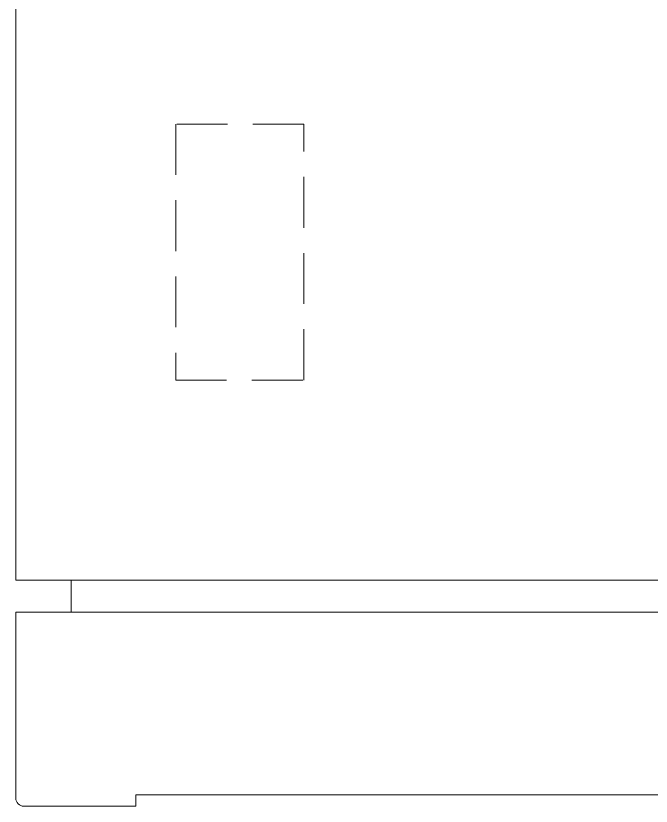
# Model space of a CAD drawing. Header units: millimetres. Extents: x -20000 to 230000, y -17405 to 24510.
# Drawn here: x 44617.5 to 44696.9, y -15539.1 to -15440.3 of the extents above; entities that cross this region are included whole.
import ezdxf

# ---------------------------------------------------------------- set-up
doc = ezdxf.new("R2010")
doc.units = ezdxf.units.MM
doc.header["$PDMODE"] = 35
doc.header["$PDSIZE"] = 0.5
doc.linetypes.add('CACHE', pattern=[9.525, 6.35, -3.175])
doc.layers.get('0').update_dxf_attribs({"lineweight": 13})
doc.layers.add('0 - Invisible', color=43, linetype='Continuous', lineweight=0, plot=False)
doc.layers.add('1 - PVC', color=7, linetype='Continuous', lineweight=13)

# ---------------------------------------------------------------- blocks, each defined once
blk = doc.blocks.new('Rehau - VR MB 190 - Vue de dessus de la joue droite')
at = {"layer": '0 - Invisible'}
blk.add_point((0, 0), dxfattribs=at)
at = {"layer": '1 - PVC', "linetype": 'ByBlock'}
for p, q in [((-8, -93.615), (-8, 1.3)), ((-4.134, -10.615), (-5, -12.115)), ((-3, -10.615), (-4.134, -10.615)), ((-3, -73.375), (-3, -10.615)), ((-5, -12.115), (-5, -18.615)), ((-8, -18.615), (-5, -18.615)), ((-8, -20.615), (-3, -20.615)), ((0, -40.291), (-3, -40.291)), ((0, -40.291), (0, -193.8)), ((-3, -73.375), (-8, -73.375)), ((-6.449, -93.045), (-4.729, -87.015)), ((-3.27, -87.015), (-4.729, -87.015)), ((-1.55, -93.045), (-3.27, -87.015)), ((0, -93.615), (-8, -93.615)), ((-6.449, -93.346), (-6.449, -93.045)), ((-1.55, -93.045), (-6.449, -93.045)), ((-6.249, -93.412), (-6.449, -93.346)), ((-6.449, -93.346), (-1.55, -93.346)), ((-6.249, -93.615), (-6.249, -93.412)), ((-1.749, -93.412), (-6.249, -93.412)), ((-1.749, -93.412), (-1.55, -93.346)), ((-1.749, -93.615), (-1.749, -93.412)), ((-1.55, -93.346), (-1.55, -93.045)), ((-6.902, -193.8), (0, -193.8)), ((-6.902, -193.8), (-6.902, -197.822)), ((0, -197.822), (-6.902, -197.822)), ((0, -221.058), (0, -197.822)), ((-15, -220.658), (-15, -222.058)), ((-1, -222.058), (-15, -222.058))]:
    blk.add_line(p, q, dxfattribs=at)
at = {"layer": '1 - PVC', "linetype": 'CACHE'}
blk.add_lwpolyline([(-20, -168.8), (-36, -168.8), (-36, -136.8), (-20, -136.8)], close=True, dxfattribs=at)
at = {"layer": '1 - PVC', "linetype": 'ByBlock'}
blk.add_lwpolyline([(-1, -222.058), (-0.805, -222.038), (-0.617, -221.982), (-0.444, -221.889), (-0.293, -221.764), (-0.168, -221.613), (-0.076, -221.44), (-0.019, -221.252), (0, -221.058)], dxfattribs=at)
blk = doc.blocks.new('*U214')
at = {"layer": '1 - PVC', "linetype": 'ByBlock'}
for p, q in [((6.902, -193.8), (758.098, -193.8)), ((758.098, -197.822), (6.902, -197.822)), ((15, -220.658), (750, -220.658))]:
    blk.add_line(p, q, dxfattribs=at)
at = {"linetype": 'ByBlock', "xscale": -1}
blk.add_blockref('Rehau - VR MB 190 - Vue de dessus de la joue droite', (0, 0), dxfattribs=at)

msp = doc.modelspace()

# ---------------------------------------------------------------- block references
msp.add_blockref('*U214', (44617.5, -15317.072))

doc.saveas('drawing.dxf')
